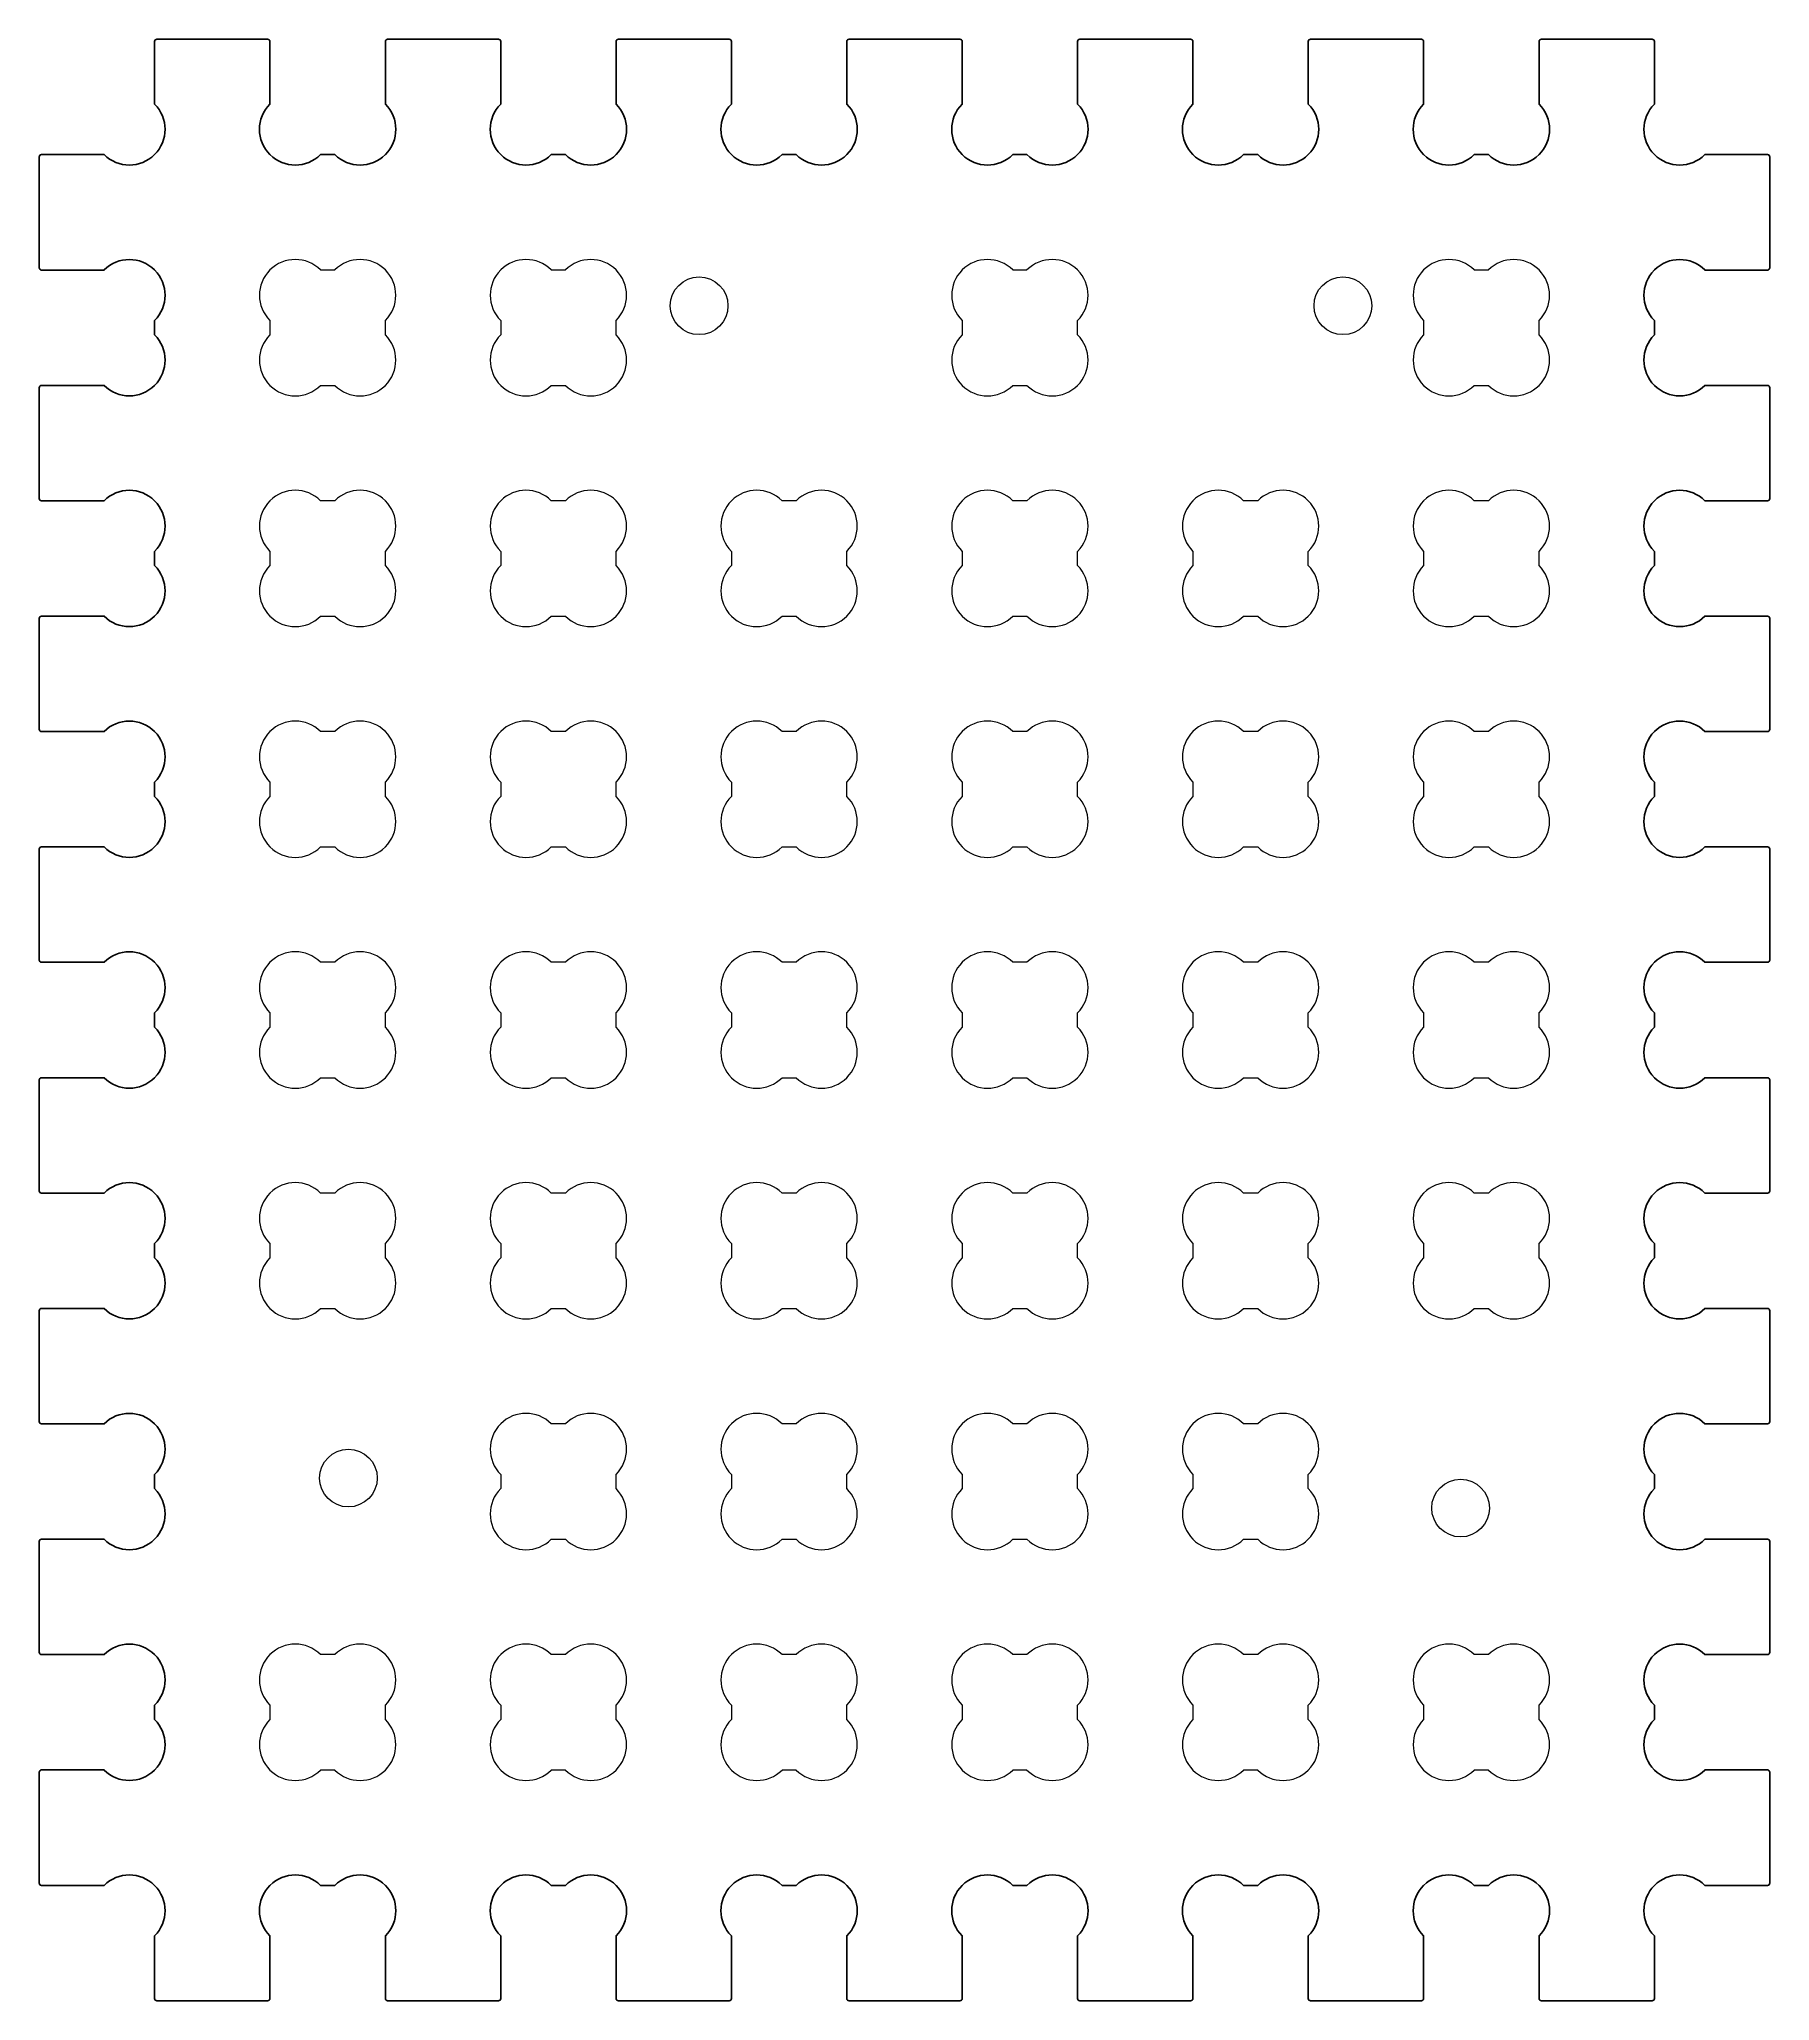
# Model space of a CAD drawing. Header units: millimetres. Extents: x -37.5 to 37.5, y -42.5 to 42.5.
import ezdxf

# ---------------------------------------------------------------- set-up
doc = ezdxf.new("R2010")
doc.units = ezdxf.units.MM
doc.layers.get('0').update_dxf_attribs({"lineweight": 25})
doc.layers.add('holes', color=1, linetype='Continuous', lineweight=0)

msp = doc.modelspace()

# ---------------------------------------------------------------- linework, layer by layer
for p, q in [((-32.5, 39.692), (-32.5, 42.4)), ((-32.4, 42.5), (-27.6, 42.5)), ((-27.5, 42.4), (-27.5, 39.692)), ((-22.5, 39.692), (-22.5, 42.4)), ((-22.4, 42.5), (-17.6, 42.5)), ((-17.5, 42.4), (-17.5, 39.692)), ((-12.5, 39.692), (-12.5, 42.4)), ((-12.4, 42.5), (-7.6, 42.5)), ((-7.5, 42.4), (-7.5, 39.692)), ((-2.5, 39.692), (-2.5, 42.4)), ((-2.4, 42.5), (2.4, 42.5)), ((2.5, 42.4), (2.5, 39.692)), ((7.5, 39.692), (7.5, 42.4)), ((7.6, 42.5), (12.4, 42.5)), ((12.5, 42.4), (12.5, 39.692)), ((17.5, 39.692), (17.5, 42.4)), ((17.6, 42.5), (22.4, 42.5)), ((22.5, 42.4), (22.5, 39.692)), ((27.5, 39.692), (27.5, 42.4)), ((27.6, 42.5), (32.4, 42.5)), ((32.5, 42.4), (32.5, 39.692)), ((-37.4, 37.5), (-34.692, 37.5)), ((-25.308, 37.5), (-24.692, 37.5)), ((-15.308, 37.5), (-14.692, 37.5)), ((-5.308, 37.5), (-4.692, 37.5)), ((4.692, 37.5), (5.308, 37.5)), ((14.692, 37.5), (15.308, 37.5)), ((24.692, 37.5), (25.308, 37.5)), ((34.692, 37.5), (37.4, 37.5)), ((-37.5, 32.6), (-37.5, 37.4)), ((37.5, 37.4), (37.5, 32.6)), ((-34.692, 32.5), (-37.4, 32.5)), ((37.4, 32.5), (34.692, 32.5)), ((-32.5, 29.692), (-32.5, 30.308)), ((32.5, 30.308), (32.5, 29.692)), ((-37.5, 22.6), (-37.5, 27.4)), ((-37.4, 27.5), (-34.692, 27.5)), ((34.692, 27.5), (37.4, 27.5)), ((37.5, 27.4), (37.5, 22.6)), ((-34.692, 22.5), (-37.4, 22.5)), ((37.4, 22.5), (34.692, 22.5)), ((-32.5, 19.692), (-32.5, 20.308)), ((32.5, 20.308), (32.5, 19.692)), ((-37.5, 12.6), (-37.5, 17.4)), ((-37.4, 17.5), (-34.692, 17.5)), ((34.692, 17.5), (37.4, 17.5)), ((37.5, 17.4), (37.5, 12.6)), ((-34.692, 12.5), (-37.4, 12.5)), ((37.4, 12.5), (34.692, 12.5)), ((-32.5, 9.692), (-32.5, 10.308)), ((32.5, 10.308), (32.5, 9.692)), ((-37.5, 2.6), (-37.5, 7.4)), ((-37.4, 7.5), (-34.692, 7.5)), ((34.692, 7.5), (37.4, 7.5)), ((37.5, 7.4), (37.5, 2.6)), ((-34.692, 2.5), (-37.4, 2.5)), ((37.4, 2.5), (34.692, 2.5)), ((-32.5, -0.308), (-32.5, 0.308)), ((32.5, 0.308), (32.5, -0.308)), ((-37.4, -2.5), (-34.692, -2.5)), ((34.692, -2.5), (37.4, -2.5)), ((-37.5, -7.4), (-37.5, -2.6)), ((37.5, -2.6), (37.5, -7.4)), ((-34.692, -7.5), (-37.4, -7.5)), ((37.4, -7.5), (34.692, -7.5)), ((-32.5, -10.308), (-32.5, -9.692)), ((32.5, -9.692), (32.5, -10.308)), ((-37.5, -17.4), (-37.5, -12.6)), ((-37.4, -12.5), (-34.692, -12.5)), ((34.692, -12.5), (37.4, -12.5)), ((37.5, -12.6), (37.5, -17.4)), ((-34.692, -17.5), (-37.4, -17.5)), ((37.4, -17.5), (34.692, -17.5)), ((-32.5, -20.308), (-32.5, -19.692)), ((32.5, -19.692), (32.5, -20.308)), ((-37.5, -27.4), (-37.5, -22.6)), ((-37.4, -22.5), (-34.692, -22.5)), ((34.692, -22.5), (37.4, -22.5)), ((37.5, -22.6), (37.5, -27.4)), ((-34.692, -27.5), (-37.4, -27.5)), ((37.4, -27.5), (34.692, -27.5)), ((-32.5, -30.308), (-32.5, -29.692)), ((32.5, -29.692), (32.5, -30.308)), ((-37.5, -37.4), (-37.5, -32.6)), ((-37.4, -32.5), (-34.692, -32.5)), ((34.692, -32.5), (37.4, -32.5)), ((37.5, -32.6), (37.5, -37.4)), ((-34.692, -37.5), (-37.4, -37.5)), ((-37.4, -37.5), (-37.4, -37.5)), ((-24.692, -37.5), (-25.308, -37.5)), ((-14.692, -37.5), (-15.308, -37.5)), ((-4.692, -37.5), (-5.308, -37.5)), ((5.308, -37.5), (4.692, -37.5)), ((15.308, -37.5), (14.692, -37.5)), ((25.308, -37.5), (24.692, -37.5)), ((37.4, -37.5), (34.692, -37.5)), ((-32.5, -42.4), (-32.5, -39.692)), ((-27.5, -39.692), (-27.5, -42.4)), ((-22.5, -42.4), (-22.5, -39.692)), ((-17.5, -39.692), (-17.5, -42.4)), ((-12.5, -42.4), (-12.5, -39.692)), ((-7.5, -39.692), (-7.5, -42.4)), ((-2.5, -42.4), (-2.5, -39.692)), ((2.5, -39.692), (2.5, -42.4)), ((7.5, -42.4), (7.5, -39.692)), ((12.5, -39.692), (12.5, -42.4)), ((17.5, -42.4), (17.5, -39.692)), ((22.5, -39.692), (22.5, -42.4)), ((27.5, -42.4), (27.5, -39.692)), ((32.5, -39.692), (32.5, -42.4)), ((-27.6, -42.5), (-32.4, -42.5)), ((-17.6, -42.5), (-22.4, -42.5)), ((-7.6, -42.5), (-12.4, -42.5)), ((2.4, -42.5), (-2.4, -42.5)), ((12.4, -42.5), (7.6, -42.5)), ((22.4, -42.5), (17.6, -42.5)), ((32.4, -42.5), (27.6, -42.5))]:
    msp.add_line(p, q)
for centre, radius, start, end in [((32.4, 42.4), 0.1, 0, 90), ((-32.4, 42.4), 0.1, 90, 180), ((-27.6, 42.4), 0.1, 0, 90), ((-22.4, 42.4), 0.1, 90, 180), ((-17.6, 42.4), 0.1, 0, 90), ((-12.4, 42.4), 0.1, 90, 180), ((-7.6, 42.4), 0.1, 0, 90), ((-2.4, 42.4), 0.1, 90, 180), ((2.4, 42.4), 0.1, 0, 90), ((7.6, 42.4), 0.1, 90, 180), ((12.4, 42.4), 0.1, 0, 90), ((17.6, 42.4), 0.1, 90, 180), ((22.4, 42.4), 0.1, 0, 90), ((27.6, 42.4), 0.1, 90, 180), ((-33.596, 38.596), 1.55, 315, 45), ((-26.404, 38.596), 1.55, 135, 225), ((-23.596, 38.596), 1.55, 315, 45), ((-16.404, 38.596), 1.55, 135, 225), ((-13.596, 38.596), 1.55, 315, 45), ((-6.404, 38.596), 1.55, 135, 225), ((-3.596, 38.596), 1.55, 315, 45), ((3.596, 38.596), 1.55, 135, 225), ((6.404, 38.596), 1.55, 315, 45), ((13.596, 38.596), 1.55, 135, 225), ((16.404, 38.596), 1.55, 315, 45), ((23.596, 38.596), 1.55, 135, 225), ((26.404, 38.596), 1.55, 315, 45), ((33.596, 38.596), 1.55, 135, 225), ((-37.4, 37.4), 0.1, 90, 180), ((-33.596, 38.596), 1.55, 225, 315), ((-26.404, 38.596), 1.55, 225, 315), ((-23.596, 38.596), 1.55, 225, 315), ((-16.404, 38.596), 1.55, 225, 315), ((-13.596, 38.596), 1.55, 225, 315), ((-6.404, 38.596), 1.55, 225, 315), ((-3.596, 38.596), 1.55, 225, 315), ((3.596, 38.596), 1.55, 225, 315), ((6.404, 38.596), 1.55, 225, 315), ((13.596, 38.596), 1.55, 225, 315), ((16.404, 38.596), 1.55, 225, 315), ((23.596, 38.596), 1.55, 225, 315), ((26.404, 38.596), 1.55, 225, 315), ((33.596, 38.596), 1.55, 225, 315), ((37.4, 37.4), 0.1, 0, 90), ((-37.4, 32.6), 0.1, 180, 270), ((-33.596, 31.404), 1.55, 45, 135), ((-33.596, 31.404), 1.55, 315, 45), ((33.596, 31.404), 1.55, 135, 225), ((33.596, 31.404), 1.55, 45, 135), ((37.4, 32.6), 0.1, 270, 0), ((-33.596, 28.596), 1.55, 315, 45), ((33.596, 28.596), 1.55, 135, 225), ((-37.4, 27.4), 0.1, 90, 180), ((-33.596, 28.596), 1.55, 225, 315), ((33.596, 28.596), 1.55, 225, 315), ((37.4, 27.4), 0.1, 0, 90), ((-33.596, 21.404), 1.55, 45, 135), ((33.596, 21.404), 1.55, 45, 135), ((-37.4, 22.6), 0.1, 180, 270), ((-33.596, 21.404), 1.55, 315, 45), ((33.596, 21.404), 1.55, 135, 225), ((37.4, 22.6), 0.1, 270, 0), ((-33.596, 18.596), 1.55, 315, 45), ((33.596, 18.596), 1.55, 135, 225), ((-37.4, 17.4), 0.1, 90, 180), ((-33.596, 18.596), 1.55, 225, 315), ((33.596, 18.596), 1.55, 225, 315), ((37.4, 17.4), 0.1, 0, 90), ((-33.596, 11.404), 1.55, 45, 135), ((33.596, 11.404), 1.55, 45, 135), ((-37.4, 12.6), 0.1, 180, 270), ((-33.596, 11.404), 1.55, 315, 45), ((33.596, 11.404), 1.55, 135, 225), ((37.4, 12.6), 0.1, 270, 0), ((-33.596, 8.596), 1.55, 315, 45), ((33.596, 8.596), 1.55, 135, 225), ((-37.4, 7.4), 0.1, 90, 180), ((-33.596, 8.596), 1.55, 225, 315), ((33.596, 8.596), 1.55, 225, 315), ((37.4, 7.4), 0.1, 0, 90), ((-37.4, 2.6), 0.1, 180, 270), ((-33.596, 1.404), 1.55, 45, 135), ((33.596, 1.404), 1.55, 45, 135), ((37.4, 2.6), 0.1, 270, 0), ((-33.596, 1.404), 1.55, 315, 45), ((33.596, 1.404), 1.55, 135, 225), ((-33.596, -1.404), 1.55, 315, 45), ((33.596, -1.404), 1.55, 135, 225), ((-37.4, -2.6), 0.1, 90, 180), ((-33.596, -1.404), 1.55, 225, 315), ((33.596, -1.404), 1.55, 225, 315), ((37.4, -2.6), 0.1, 0, 90), ((-37.4, -7.4), 0.1, 180, 270), ((-33.596, -8.596), 1.55, 45, 135), ((-33.596, -8.596), 1.55, 315, 45), ((33.596, -8.596), 1.55, 135, 225), ((33.596, -8.596), 1.55, 45, 135), ((37.4, -7.4), 0.1, 270, 0), ((-33.596, -11.404), 1.55, 315, 45), ((33.596, -11.404), 1.55, 135, 225), ((-37.4, -12.6), 0.1, 90, 180), ((-33.596, -11.404), 1.55, 225, 315), ((33.596, -11.404), 1.55, 225, 315), ((37.4, -12.6), 0.1, 0, 90), ((-37.4, -17.4), 0.1, 180, 270), ((-33.596, -18.596), 1.55, 45, 135), ((-33.596, -18.596), 1.55, 315, 45), ((33.596, -18.596), 1.55, 135, 225), ((33.596, -18.596), 1.55, 45, 135), ((37.4, -17.4), 0.1, 270, 0), ((-33.596, -21.404), 1.55, 315, 45), ((33.596, -21.404), 1.55, 135, 225), ((-37.4, -22.6), 0.1, 90, 180), ((-33.596, -21.404), 1.55, 225, 315), ((33.596, -21.404), 1.55, 225, 315), ((37.4, -22.6), 0.1, 0, 90), ((-33.596, -28.596), 1.55, 45, 135), ((33.596, -28.596), 1.55, 45, 135), ((-37.4, -27.4), 0.1, 180, 270), ((-33.596, -28.596), 1.55, 315, 45), ((33.596, -28.596), 1.55, 135, 225), ((37.4, -27.4), 0.1, 270, 0), ((-33.596, -31.404), 1.55, 315, 45), ((33.596, -31.404), 1.55, 135, 225), ((-37.4, -32.6), 0.1, 90, 180), ((-33.596, -31.404), 1.55, 225, 315), ((33.596, -31.404), 1.55, 225, 315), ((37.4, -32.6), 0.1, 0, 90), ((-37.4, -37.4), 0.1, 180, 270), ((-33.596, -38.596), 1.55, 45, 135), ((-26.404, -38.596), 1.55, 45, 135), ((-23.596, -38.596), 1.55, 45, 135), ((-16.404, -38.596), 1.55, 45, 135), ((-13.596, -38.596), 1.55, 45, 135), ((-6.404, -38.596), 1.55, 45, 135), ((-3.596, -38.596), 1.55, 45, 135), ((3.596, -38.596), 1.55, 45, 135), ((6.404, -38.596), 1.55, 45, 135), ((13.596, -38.596), 1.55, 45, 135), ((16.404, -38.596), 1.55, 45, 135), ((23.596, -38.596), 1.55, 45, 135), ((26.404, -38.596), 1.55, 45, 135), ((33.596, -38.596), 1.55, 45, 135), ((37.4, -37.4), 0.1, 270, 0), ((-33.596, -38.596), 1.55, 315, 45), ((-26.404, -38.596), 1.55, 135, 225), ((-23.596, -38.596), 1.55, 315, 45), ((-16.404, -38.596), 1.55, 135, 225), ((-13.596, -38.596), 1.55, 315, 45), ((-6.404, -38.596), 1.55, 135, 225), ((-3.596, -38.596), 1.55, 315, 45), ((3.596, -38.596), 1.55, 135, 225), ((6.404, -38.596), 1.55, 315, 45), ((13.596, -38.596), 1.55, 135, 225), ((16.404, -38.596), 1.55, 315, 45), ((23.596, -38.596), 1.55, 135, 225), ((26.404, -38.596), 1.55, 315, 45), ((33.596, -38.596), 1.55, 135, 225), ((-32.4, -42.4), 0.1, 180, 270), ((-27.6, -42.4), 0.1, 270, 0), ((-22.4, -42.4), 0.1, 180, 270), ((-17.6, -42.4), 0.1, 270, 0), ((-12.4, -42.4), 0.1, 180, 270), ((-7.6, -42.4), 0.1, 270, 0), ((-2.4, -42.4), 0.1, 180, 270), ((2.4, -42.4), 0.1, 270, 0), ((7.6, -42.4), 0.1, 180, 270), ((12.4, -42.4), 0.1, 270, 0), ((17.6, -42.4), 0.1, 180, 270), ((22.4, -42.4), 0.1, 270, 0), ((27.6, -42.4), 0.1, 180, 270), ((32.4, -42.4), 0.1, 270, 0)]:
    msp.add_arc(centre, radius, start, end)
at = {"layer": 'holes'}
for p, q in [((-24.692, 32.5), (-25.308, 32.5)), ((-14.692, 32.5), (-15.308, 32.5)), ((5.308, 32.5), (4.692, 32.5)), ((25.308, 32.5), (24.692, 32.5)), ((-27.5, 30.308), (-27.5, 29.692)), ((-22.5, 29.692), (-22.5, 30.308)), ((-17.5, 30.308), (-17.5, 29.692)), ((-12.5, 29.692), (-12.5, 30.308)), ((2.5, 30.308), (2.5, 29.692)), ((7.5, 29.692), (7.5, 30.308)), ((22.5, 30.308), (22.5, 29.692)), ((27.5, 29.692), (27.5, 30.308)), ((-25.308, 27.5), (-24.692, 27.5)), ((-24.692, 27.5), (-24.692, 27.5)), ((-15.308, 27.5), (-14.692, 27.5)), ((-14.692, 27.5), (-14.692, 27.5)), ((4.692, 27.5), (5.308, 27.5)), ((5.308, 27.5), (5.308, 27.5)), ((24.692, 27.5), (25.308, 27.5)), ((25.308, 27.5), (25.308, 27.5)), ((-24.692, 22.5), (-25.308, 22.5)), ((-14.692, 22.5), (-15.308, 22.5)), ((-4.692, 22.5), (-5.308, 22.5)), ((5.308, 22.5), (4.692, 22.5)), ((15.308, 22.5), (14.692, 22.5)), ((25.308, 22.5), (24.692, 22.5)), ((-27.5, 20.308), (-27.5, 19.692)), ((-22.5, 19.692), (-22.5, 20.308)), ((-17.5, 20.308), (-17.5, 19.692)), ((-12.5, 19.692), (-12.5, 20.308)), ((-7.5, 20.308), (-7.5, 19.692)), ((-2.5, 19.692), (-2.5, 20.308)), ((2.5, 20.308), (2.5, 19.692)), ((7.5, 19.692), (7.5, 20.308)), ((12.5, 20.308), (12.5, 19.692)), ((17.5, 19.692), (17.5, 20.308)), ((22.5, 20.308), (22.5, 19.692)), ((27.5, 19.692), (27.5, 20.308)), ((-25.308, 17.5), (-24.692, 17.5)), ((-24.692, 17.5), (-24.692, 17.5)), ((-15.308, 17.5), (-14.692, 17.5)), ((-14.692, 17.5), (-14.692, 17.5)), ((-5.308, 17.5), (-4.692, 17.5)), ((-4.692, 17.5), (-4.692, 17.5)), ((4.692, 17.5), (5.308, 17.5)), ((5.308, 17.5), (5.308, 17.5)), ((14.692, 17.5), (15.308, 17.5)), ((15.308, 17.5), (15.308, 17.5)), ((24.692, 17.5), (25.308, 17.5)), ((25.308, 17.5), (25.308, 17.5)), ((-24.692, 12.5), (-25.308, 12.5)), ((-14.692, 12.5), (-15.308, 12.5)), ((-4.692, 12.5), (-5.308, 12.5)), ((5.308, 12.5), (4.692, 12.5)), ((15.308, 12.5), (14.692, 12.5)), ((25.308, 12.5), (24.692, 12.5)), ((-27.5, 10.308), (-27.5, 9.692)), ((-22.5, 9.692), (-22.5, 10.308)), ((-17.5, 10.308), (-17.5, 9.692)), ((-12.5, 9.692), (-12.5, 10.308)), ((-7.5, 10.308), (-7.5, 9.692)), ((-2.5, 9.692), (-2.5, 10.308)), ((2.5, 10.308), (2.5, 9.692)), ((7.5, 9.692), (7.5, 10.308)), ((12.5, 10.308), (12.5, 9.692)), ((17.5, 9.692), (17.5, 10.308)), ((22.5, 10.308), (22.5, 9.692)), ((27.5, 9.692), (27.5, 10.308)), ((-25.308, 7.5), (-24.692, 7.5)), ((-24.692, 7.5), (-24.692, 7.5)), ((-15.308, 7.5), (-14.692, 7.5)), ((-14.692, 7.5), (-14.692, 7.5)), ((-5.308, 7.5), (-4.692, 7.5)), ((-4.692, 7.5), (-4.692, 7.5)), ((4.692, 7.5), (5.308, 7.5)), ((5.308, 7.5), (5.308, 7.5)), ((14.692, 7.5), (15.308, 7.5)), ((15.308, 7.5), (15.308, 7.5)), ((24.692, 7.5), (25.308, 7.5)), ((25.308, 7.5), (25.308, 7.5)), ((-24.692, 2.5), (-25.308, 2.5)), ((-14.692, 2.5), (-15.308, 2.5)), ((-4.692, 2.5), (-5.308, 2.5)), ((5.308, 2.5), (4.692, 2.5)), ((15.308, 2.5), (14.692, 2.5)), ((25.308, 2.5), (24.692, 2.5)), ((-27.5, 0.308), (-27.5, -0.308)), ((-22.5, -0.308), (-22.5, 0.308)), ((-17.5, 0.308), (-17.5, -0.308)), ((-12.5, -0.308), (-12.5, 0.308)), ((-7.5, 0.308), (-7.5, -0.308)), ((-2.5, -0.308), (-2.5, 0.308)), ((2.5, 0.308), (2.5, -0.308)), ((7.5, -0.308), (7.5, 0.308)), ((12.5, 0.308), (12.5, -0.308)), ((17.5, -0.308), (17.5, 0.308)), ((22.5, 0.308), (22.5, -0.308)), ((27.5, -0.308), (27.5, 0.308)), ((-25.308, -2.5), (-24.692, -2.5)), ((-24.692, -2.5), (-24.692, -2.5)), ((-15.308, -2.5), (-14.692, -2.5)), ((-14.692, -2.5), (-14.692, -2.5)), ((-5.308, -2.5), (-4.692, -2.5)), ((-4.692, -2.5), (-4.692, -2.5)), ((4.692, -2.5), (5.308, -2.5)), ((5.308, -2.5), (5.308, -2.5)), ((14.692, -2.5), (15.308, -2.5)), ((15.308, -2.5), (15.308, -2.5)), ((24.692, -2.5), (25.308, -2.5)), ((25.308, -2.5), (25.308, -2.5)), ((-24.692, -7.5), (-25.308, -7.5)), ((-14.692, -7.5), (-15.308, -7.5)), ((-4.692, -7.5), (-5.308, -7.5)), ((5.308, -7.5), (4.692, -7.5)), ((15.308, -7.5), (14.692, -7.5)), ((25.308, -7.5), (24.692, -7.5)), ((-27.5, -9.692), (-27.5, -10.308)), ((-22.5, -10.308), (-22.5, -9.692)), ((-17.5, -9.692), (-17.5, -10.308)), ((-12.5, -10.308), (-12.5, -9.692)), ((-7.5, -9.692), (-7.5, -10.308)), ((-2.5, -10.308), (-2.5, -9.692)), ((2.5, -9.692), (2.5, -10.308)), ((7.5, -10.308), (7.5, -9.692)), ((12.5, -9.692), (12.5, -10.308)), ((17.5, -10.308), (17.5, -9.692)), ((22.5, -9.692), (22.5, -10.308)), ((27.5, -10.308), (27.5, -9.692)), ((-25.308, -12.5), (-24.692, -12.5)), ((-24.692, -12.5), (-24.692, -12.5)), ((-15.308, -12.5), (-14.692, -12.5)), ((-14.692, -12.5), (-14.692, -12.5)), ((-5.308, -12.5), (-4.692, -12.5)), ((-4.692, -12.5), (-4.692, -12.5)), ((4.692, -12.5), (5.308, -12.5)), ((5.308, -12.5), (5.308, -12.5)), ((14.692, -12.5), (15.308, -12.5)), ((15.308, -12.5), (15.308, -12.5)), ((24.692, -12.5), (25.308, -12.5)), ((25.308, -12.5), (25.308, -12.5)), ((-14.692, -17.5), (-15.308, -17.5)), ((-4.692, -17.5), (-5.308, -17.5)), ((5.308, -17.5), (4.692, -17.5)), ((15.308, -17.5), (14.692, -17.5)), ((-17.5, -19.692), (-17.5, -20.308)), ((-12.5, -20.308), (-12.5, -19.692)), ((-7.5, -19.692), (-7.5, -20.308)), ((-2.5, -20.308), (-2.5, -19.692)), ((2.5, -19.692), (2.5, -20.308)), ((7.5, -20.308), (7.5, -19.692)), ((12.5, -19.692), (12.5, -20.308)), ((17.5, -20.308), (17.5, -19.692)), ((-15.308, -22.5), (-14.692, -22.5)), ((-14.692, -22.5), (-14.692, -22.5)), ((-5.308, -22.5), (-4.692, -22.5)), ((-4.692, -22.5), (-4.692, -22.5)), ((4.692, -22.5), (5.308, -22.5)), ((5.308, -22.5), (5.308, -22.5)), ((14.692, -22.5), (15.308, -22.5)), ((15.308, -22.5), (15.308, -22.5)), ((-24.692, -27.5), (-25.308, -27.5)), ((-14.692, -27.5), (-15.308, -27.5)), ((-4.692, -27.5), (-5.308, -27.5)), ((5.308, -27.5), (4.692, -27.5)), ((15.308, -27.5), (14.692, -27.5)), ((25.308, -27.5), (24.692, -27.5)), ((-27.5, -29.692), (-27.5, -30.308)), ((-22.5, -30.308), (-22.5, -29.692)), ((-17.5, -29.692), (-17.5, -30.308)), ((-12.5, -30.308), (-12.5, -29.692)), ((-7.5, -29.692), (-7.5, -30.308)), ((-2.5, -30.308), (-2.5, -29.692)), ((2.5, -29.692), (2.5, -30.308)), ((7.5, -30.308), (7.5, -29.692)), ((12.5, -29.692), (12.5, -30.308)), ((17.5, -30.308), (17.5, -29.692)), ((22.5, -29.692), (22.5, -30.308)), ((27.5, -30.308), (27.5, -29.692)), ((-25.308, -32.5), (-24.692, -32.5)), ((-24.692, -32.5), (-24.692, -32.5)), ((-15.308, -32.5), (-14.692, -32.5)), ((-14.692, -32.5), (-14.692, -32.5)), ((-5.308, -32.5), (-4.692, -32.5)), ((-4.692, -32.5), (-4.692, -32.5)), ((4.692, -32.5), (5.308, -32.5)), ((5.308, -32.5), (5.308, -32.5)), ((14.692, -32.5), (15.308, -32.5)), ((15.308, -32.5), (15.308, -32.5)), ((24.692, -32.5), (25.308, -32.5)), ((25.308, -32.5), (25.308, -32.5))]:
    msp.add_line(p, q, dxfattribs=at)
for centre in [(-8.9, 30.95), (19, 30.95), (-24.1, -19.85), (24.1, -21.15)]:
    msp.add_circle(centre, 1.25, dxfattribs=at)
for centre, start, end in [((-26.404, 31.404), 135, 225), ((-26.404, 31.404), 45, 135), ((-23.596, 31.404), 45, 135), ((-23.596, 31.404), 315, 45), ((-16.404, 31.404), 135, 225), ((-16.404, 31.404), 45, 135), ((-13.596, 31.404), 45, 135), ((-13.596, 31.404), 315, 45), ((3.596, 31.404), 135, 225), ((3.596, 31.404), 45, 135), ((6.404, 31.404), 45, 135), ((6.404, 31.404), 315, 45), ((23.596, 31.404), 135, 225), ((23.596, 31.404), 45, 135), ((26.404, 31.404), 45, 135), ((26.404, 31.404), 315, 45), ((-26.404, 28.596), 135, 225), ((-23.596, 28.596), 315, 45), ((-16.404, 28.596), 135, 225), ((-13.596, 28.596), 315, 45), ((3.596, 28.596), 135, 225), ((6.404, 28.596), 315, 45), ((23.596, 28.596), 135, 225), ((26.404, 28.596), 315, 45), ((-26.404, 28.596), 225, 315), ((-23.596, 28.596), 225, 315), ((-16.404, 28.596), 225, 315), ((-13.596, 28.596), 225, 315), ((3.596, 28.596), 225, 315), ((6.404, 28.596), 225, 315), ((23.596, 28.596), 225, 315), ((26.404, 28.596), 225, 315), ((-26.404, 21.404), 45, 135), ((-23.596, 21.404), 45, 135), ((-16.404, 21.404), 45, 135), ((-13.596, 21.404), 45, 135), ((-6.404, 21.404), 45, 135), ((-3.596, 21.404), 45, 135), ((3.596, 21.404), 45, 135), ((6.404, 21.404), 45, 135), ((13.596, 21.404), 45, 135), ((16.404, 21.404), 45, 135), ((23.596, 21.404), 45, 135), ((26.404, 21.404), 45, 135), ((-26.404, 21.404), 135, 225), ((-23.596, 21.404), 315, 45), ((-16.404, 21.404), 135, 225), ((-13.596, 21.404), 315, 45), ((-6.404, 21.404), 135, 225), ((-3.596, 21.404), 315, 45), ((3.596, 21.404), 135, 225), ((6.404, 21.404), 315, 45), ((13.596, 21.404), 135, 225), ((16.404, 21.404), 315, 45), ((23.596, 21.404), 135, 225), ((26.404, 21.404), 315, 45), ((-26.404, 18.596), 135, 225), ((-23.596, 18.596), 315, 45), ((-16.404, 18.596), 135, 225), ((-13.596, 18.596), 315, 45), ((-6.404, 18.596), 135, 225), ((-3.596, 18.596), 315, 45), ((3.596, 18.596), 135, 225), ((6.404, 18.596), 315, 45), ((13.596, 18.596), 135, 225), ((16.404, 18.596), 315, 45), ((23.596, 18.596), 135, 225), ((26.404, 18.596), 315, 45), ((-26.404, 18.596), 225, 315), ((-23.596, 18.596), 225, 315), ((-16.404, 18.596), 225, 315), ((-13.596, 18.596), 225, 315), ((-6.404, 18.596), 225, 315), ((-3.596, 18.596), 225, 315), ((3.596, 18.596), 225, 315), ((6.404, 18.596), 225, 315), ((13.596, 18.596), 225, 315), ((16.404, 18.596), 225, 315), ((23.596, 18.596), 225, 315), ((26.404, 18.596), 225, 315), ((-26.404, 11.404), 45, 135), ((-23.596, 11.404), 45, 135), ((-16.404, 11.404), 45, 135), ((-13.596, 11.404), 45, 135), ((-6.404, 11.404), 45, 135), ((-3.596, 11.404), 45, 135), ((3.596, 11.404), 45, 135), ((6.404, 11.404), 45, 135), ((13.596, 11.404), 45, 135), ((16.404, 11.404), 45, 135), ((23.596, 11.404), 45, 135), ((26.404, 11.404), 45, 135), ((-26.404, 11.404), 135, 225), ((-23.596, 11.404), 315, 45), ((-16.404, 11.404), 135, 225), ((-13.596, 11.404), 315, 45), ((-6.404, 11.404), 135, 225), ((-3.596, 11.404), 315, 45), ((3.596, 11.404), 135, 225), ((6.404, 11.404), 315, 45), ((13.596, 11.404), 135, 225), ((16.404, 11.404), 315, 45), ((23.596, 11.404), 135, 225), ((26.404, 11.404), 315, 45), ((-26.404, 8.596), 135, 225), ((-23.596, 8.596), 315, 45), ((-16.404, 8.596), 135, 225), ((-13.596, 8.596), 315, 45), ((-6.404, 8.596), 135, 225), ((-3.596, 8.596), 315, 45), ((3.596, 8.596), 135, 225), ((6.404, 8.596), 315, 45), ((13.596, 8.596), 135, 225), ((16.404, 8.596), 315, 45), ((23.596, 8.596), 135, 225), ((26.404, 8.596), 315, 45), ((-26.404, 8.596), 225, 315), ((-23.596, 8.596), 225, 315), ((-16.404, 8.596), 225, 315), ((-13.596, 8.596), 225, 315), ((-6.404, 8.596), 225, 315), ((-3.596, 8.596), 225, 315), ((3.596, 8.596), 225, 315), ((6.404, 8.596), 225, 315), ((13.596, 8.596), 225, 315), ((16.404, 8.596), 225, 315), ((23.596, 8.596), 225, 315), ((26.404, 8.596), 225, 315), ((-26.404, 1.404), 45, 135), ((-23.596, 1.404), 45, 135), ((-16.404, 1.404), 45, 135), ((-13.596, 1.404), 45, 135), ((-6.404, 1.404), 45, 135), ((-3.596, 1.404), 45, 135), ((3.596, 1.404), 45, 135), ((6.404, 1.404), 45, 135), ((13.596, 1.404), 45, 135), ((16.404, 1.404), 45, 135), ((23.596, 1.404), 45, 135), ((26.404, 1.404), 45, 135), ((-26.404, 1.404), 135, 225), ((-23.596, 1.404), 315, 45), ((-16.404, 1.404), 135, 225), ((-13.596, 1.404), 315, 45), ((-6.404, 1.404), 135, 225), ((-3.596, 1.404), 315, 45), ((3.596, 1.404), 135, 225), ((6.404, 1.404), 315, 45), ((13.596, 1.404), 135, 225), ((16.404, 1.404), 315, 45), ((23.596, 1.404), 135, 225), ((26.404, 1.404), 315, 45), ((-26.404, -1.404), 135, 225), ((-23.596, -1.404), 315, 45), ((-16.404, -1.404), 135, 225), ((-13.596, -1.404), 315, 45), ((-6.404, -1.404), 135, 225), ((-3.596, -1.404), 315, 45), ((3.596, -1.404), 135, 225), ((6.404, -1.404), 315, 45), ((13.596, -1.404), 135, 225), ((16.404, -1.404), 315, 45), ((23.596, -1.404), 135, 225), ((26.404, -1.404), 315, 45), ((-26.404, -1.404), 225, 315), ((-23.596, -1.404), 225, 315), ((-16.404, -1.404), 225, 315), ((-13.596, -1.404), 225, 315), ((-6.404, -1.404), 225, 315), ((-3.596, -1.404), 225, 315), ((3.596, -1.404), 225, 315), ((6.404, -1.404), 225, 315), ((13.596, -1.404), 225, 315), ((16.404, -1.404), 225, 315), ((23.596, -1.404), 225, 315), ((26.404, -1.404), 225, 315), ((-26.404, -8.596), 135, 225), ((-26.404, -8.596), 45, 135), ((-23.596, -8.596), 45, 135), ((-23.596, -8.596), 315, 45), ((-16.404, -8.596), 135, 225), ((-16.404, -8.596), 45, 135), ((-13.596, -8.596), 45, 135), ((-13.596, -8.596), 315, 45), ((-6.404, -8.596), 135, 225), ((-6.404, -8.596), 45, 135), ((-3.596, -8.596), 45, 135), ((-3.596, -8.596), 315, 45), ((3.596, -8.596), 135, 225), ((3.596, -8.596), 45, 135), ((6.404, -8.596), 45, 135), ((6.404, -8.596), 315, 45), ((13.596, -8.596), 135, 225), ((13.596, -8.596), 45, 135), ((16.404, -8.596), 45, 135), ((16.404, -8.596), 315, 45), ((23.596, -8.596), 135, 225), ((23.596, -8.596), 45, 135), ((26.404, -8.596), 45, 135), ((26.404, -8.596), 315, 45), ((-26.404, -11.404), 135, 225), ((-23.596, -11.404), 315, 45), ((-16.404, -11.404), 135, 225), ((-13.596, -11.404), 315, 45), ((-6.404, -11.404), 135, 225), ((-3.596, -11.404), 315, 45), ((3.596, -11.404), 135, 225), ((6.404, -11.404), 315, 45), ((13.596, -11.404), 135, 225), ((16.404, -11.404), 315, 45), ((23.596, -11.404), 135, 225), ((26.404, -11.404), 315, 45), ((-26.404, -11.404), 225, 315), ((-23.596, -11.404), 225, 315), ((-16.404, -11.404), 225, 315), ((-13.596, -11.404), 225, 315), ((-6.404, -11.404), 225, 315), ((-3.596, -11.404), 225, 315), ((3.596, -11.404), 225, 315), ((6.404, -11.404), 225, 315), ((13.596, -11.404), 225, 315), ((16.404, -11.404), 225, 315), ((23.596, -11.404), 225, 315), ((26.404, -11.404), 225, 315), ((-16.404, -18.596), 135, 225), ((-16.404, -18.596), 45, 135), ((-13.596, -18.596), 45, 135), ((-13.596, -18.596), 315, 45), ((-6.404, -18.596), 135, 225), ((-6.404, -18.596), 45, 135), ((-3.596, -18.596), 45, 135), ((-3.596, -18.596), 315, 45), ((3.596, -18.596), 135, 225), ((3.596, -18.596), 45, 135), ((6.404, -18.596), 45, 135), ((6.404, -18.596), 315, 45), ((13.596, -18.596), 135, 225), ((13.596, -18.596), 45, 135), ((16.404, -18.596), 45, 135), ((16.404, -18.596), 315, 45), ((-16.404, -21.404), 135, 225), ((-13.596, -21.404), 315, 45), ((-6.404, -21.404), 135, 225), ((-3.596, -21.404), 315, 45), ((3.596, -21.404), 135, 225), ((6.404, -21.404), 315, 45), ((13.596, -21.404), 135, 225), ((16.404, -21.404), 315, 45), ((-16.404, -21.404), 225, 315), ((-13.596, -21.404), 225, 315), ((-6.404, -21.404), 225, 315), ((-3.596, -21.404), 225, 315), ((3.596, -21.404), 225, 315), ((6.404, -21.404), 225, 315), ((13.596, -21.404), 225, 315), ((16.404, -21.404), 225, 315), ((-26.404, -28.596), 45, 135), ((-23.596, -28.596), 45, 135), ((-16.404, -28.596), 45, 135), ((-13.596, -28.596), 45, 135), ((-6.404, -28.596), 45, 135), ((-3.596, -28.596), 45, 135), ((3.596, -28.596), 45, 135), ((6.404, -28.596), 45, 135), ((13.596, -28.596), 45, 135), ((16.404, -28.596), 45, 135), ((23.596, -28.596), 45, 135), ((26.404, -28.596), 45, 135), ((-26.404, -28.596), 135, 225), ((-23.596, -28.596), 315, 45), ((-16.404, -28.596), 135, 225), ((-13.596, -28.596), 315, 45), ((-6.404, -28.596), 135, 225), ((-3.596, -28.596), 315, 45), ((3.596, -28.596), 135, 225), ((6.404, -28.596), 315, 45), ((13.596, -28.596), 135, 225), ((16.404, -28.596), 315, 45), ((23.596, -28.596), 135, 225), ((26.404, -28.596), 315, 45), ((-26.404, -31.404), 135, 225), ((-23.596, -31.404), 315, 45), ((-16.404, -31.404), 135, 225), ((-13.596, -31.404), 315, 45), ((-6.404, -31.404), 135, 225), ((-3.596, -31.404), 315, 45), ((3.596, -31.404), 135, 225), ((6.404, -31.404), 315, 45), ((13.596, -31.404), 135, 225), ((16.404, -31.404), 315, 45), ((23.596, -31.404), 135, 225), ((26.404, -31.404), 315, 45), ((-26.404, -31.404), 225, 315), ((-23.596, -31.404), 225, 315), ((-16.404, -31.404), 225, 315), ((-13.596, -31.404), 225, 315), ((-6.404, -31.404), 225, 315), ((-3.596, -31.404), 225, 315), ((3.596, -31.404), 225, 315), ((6.404, -31.404), 225, 315), ((13.596, -31.404), 225, 315), ((16.404, -31.404), 225, 315), ((23.596, -31.404), 225, 315), ((26.404, -31.404), 225, 315)]:
    msp.add_arc(centre, 1.55, start, end, dxfattribs=at)

doc.saveas('drawing.dxf')
